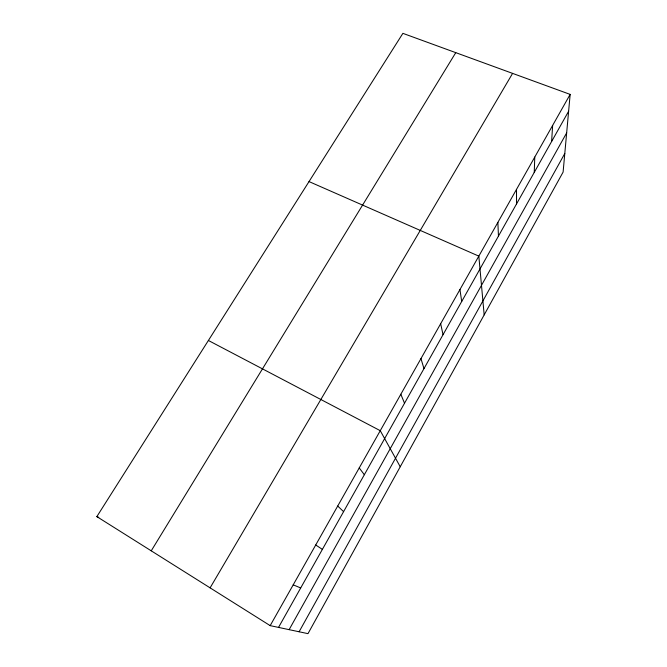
<?xml version="1.0" encoding="UTF-8"?>
<svg xmlns="http://www.w3.org/2000/svg" width="667" height="667" viewBox="0 0 667 667"><rect width="100%" height="100%" fill="white"/><g stroke="black" fill="none" stroke-linecap="round" stroke-linejoin="round"><path stroke-width="1" d="M534.25 172.411L534.767 157.062M551.609 141.521L552.643 125.413M570.152 94.397L563.106 172.078L307.987 633.65L270.177 625.638L96.848 516.617L402.893 33.35L570.152 94.397L270.177 625.638M299.108 631.766L564.791 153.502M289.128 629.648L566.658 132.883M278.531 627.405L568.617 111.256M210.105 587.852L512.589 73.387M151.242 550.825L455.769 52.651M96.848 516.617L98.741 517.342M293.213 584.842L300.7 587.961M309.021 181.582L478.831 256.128L484.175 314.882M208.396 340.478L380.257 430.682L400.233 466.75M315.716 544.981L322.378 549.383M337.719 506.028L343.588 511.647M359.23 467.934L364.34 474.729M400.834 394.247L404.519 403.235M420.96 358.596L423.979 368.609M440.662 323.712L443.038 334.701M459.947 289.561L461.706 301.484M497.874 222.403L498.449 236.101M516.508 189.386L516.533 203.927"/></g></svg>
